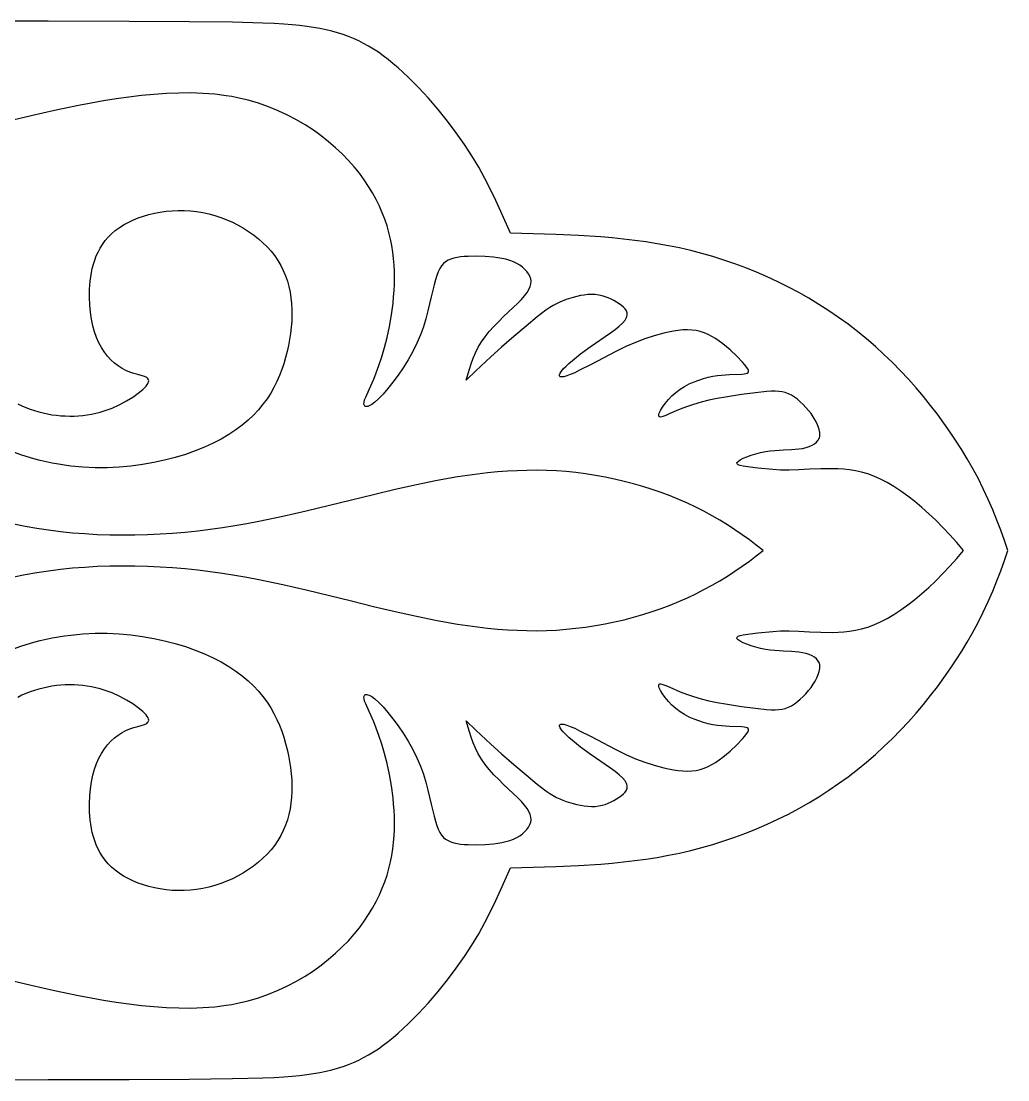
# Model space of a CAD drawing. Extents: x 1205.4 to 1284.4, y 603.9 to 617.9.
# Drawn here: x 1271.35 to 1284.36, y 603.91 to 617.87 of the extents above; entities that cross this region are included whole.
import ezdxf

# ---------------------------------------------------------------- set-up
doc = ezdxf.new("R2010")
doc.units = 0
doc.layers.add('LAYER_1', color=18, linetype='CONTINUOUS')

msp = doc.modelspace()

# ---------------------------------------------------------------- linework, layer by layer
at = {"layer": 'LAYER_1'}
for points in [[(1268.549, 603.908), (1271.708, 603.912), (1272.774, 603.914), (1273.567, 603.918), (1274.137, 603.924), (1274.535, 603.934), (1274.686, 603.94), (1274.813, 603.947), (1274.922, 603.956), (1275.021, 603.966), (1275.114, 603.978), (1275.203, 603.991), (1275.288, 604.005), (1275.369, 604.022), (1275.447, 604.04), (1275.522, 604.061), (1275.594, 604.084), (1275.665, 604.109), (1275.733, 604.137), (1275.8, 604.167), (1275.865, 604.201), (1275.93, 604.237), (1275.994, 604.276), (1276.059, 604.319), (1276.123, 604.365), (1276.188, 604.415), (1276.253, 604.468), (1276.319, 604.525), (1276.386, 604.585), (1276.453, 604.648), (1276.586, 604.782), (1276.718, 604.924), (1276.846, 605.072), (1276.97, 605.225), (1277.086, 605.379), (1277.194, 605.533), (1277.292, 605.684), (1277.381, 605.834), (1277.462, 605.982), (1277.537, 606.128), (1277.607, 606.273), (1277.673, 606.417), (1277.799, 606.703), (1278.098, 606.711), (1278.397, 606.72), (1278.695, 606.734), (1278.993, 606.754), (1279.142, 606.766), (1279.29, 606.781), (1279.438, 606.799), (1279.586, 606.819), (1279.734, 606.842), (1279.882, 606.869), (1280.029, 606.899), (1280.176, 606.933), (1280.322, 606.97), (1280.468, 607.012), (1280.614, 607.058), (1280.758, 607.107), (1280.902, 607.161), (1281.045, 607.218), (1281.186, 607.279), (1281.325, 607.345), (1281.464, 607.413), (1281.6, 607.486), (1281.735, 607.562), (1281.867, 607.642), (1281.997, 607.726), (1282.125, 607.814), (1282.25, 607.905), (1282.373, 607.999), (1282.493, 608.097), (1282.61, 608.199), (1282.723, 608.303), (1282.834, 608.41), (1282.942, 608.52), (1283.046, 608.631), (1283.147, 608.744), (1283.244, 608.859), (1283.338, 608.975), (1283.428, 609.092), (1283.514, 609.209), (1283.597, 609.327), (1283.675, 609.445), (1283.75, 609.562), (1283.821, 609.679), (1283.887, 609.795), (1283.963, 609.937), (1284.033, 610.076), (1284.098, 610.215), (1284.157, 610.352), (1284.213, 610.487), (1284.264, 610.622), (1284.311, 610.756), (1284.356, 610.888), (1284.311, 611.021), (1284.264, 611.155), (1284.213, 611.289), (1284.157, 611.425), (1284.098, 611.562), (1284.033, 611.7), (1283.963, 611.84), (1283.887, 611.982), (1283.821, 612.098), (1283.75, 612.214), (1283.675, 612.332), (1283.597, 612.45), (1283.514, 612.567), (1283.428, 612.685), (1283.338, 612.802), (1283.244, 612.918), (1283.147, 613.032), (1283.046, 613.146), (1282.942, 613.257), (1282.834, 613.366), (1282.723, 613.474), (1282.61, 613.578), (1282.493, 613.679), (1282.373, 613.777), (1282.25, 613.872), (1282.125, 613.963), (1281.997, 614.05), (1281.867, 614.134), (1281.735, 614.214), (1281.6, 614.291), (1281.464, 614.363), (1281.325, 614.432), (1281.186, 614.497), (1281.045, 614.558), (1280.902, 614.616), (1280.758, 614.669), (1280.614, 614.719), (1280.468, 614.765), (1280.322, 614.806), (1280.176, 614.844), (1280.029, 614.878), (1279.882, 614.908), (1279.734, 614.934), (1279.586, 614.958), (1279.438, 614.978), (1279.29, 614.995), (1279.142, 615.01), (1278.993, 615.023), (1278.695, 615.043), (1278.397, 615.056), (1278.098, 615.066), (1277.799, 615.073), (1277.673, 615.36), (1277.607, 615.504), (1277.537, 615.649), (1277.462, 615.795), (1277.381, 615.943), (1277.292, 616.092), (1277.194, 616.244), (1277.086, 616.398), (1276.97, 616.552), (1276.846, 616.704), (1276.718, 616.853), (1276.586, 616.995), (1276.453, 617.128), (1276.386, 617.191), (1276.319, 617.251), (1276.253, 617.308), (1276.188, 617.362), (1276.123, 617.411), (1276.059, 617.458), (1275.994, 617.5), (1275.93, 617.54), (1275.865, 617.576), (1275.8, 617.609), (1275.733, 617.64), (1275.665, 617.668), (1275.594, 617.693), (1275.522, 617.716), (1275.447, 617.736), (1275.369, 617.755), (1275.288, 617.771), (1275.203, 617.786), (1275.114, 617.799), (1275.021, 617.811), (1274.922, 617.821), (1274.813, 617.83), (1274.686, 617.837), (1274.535, 617.844), (1274.137, 617.854), (1273.567, 617.861), (1272.774, 617.865), (1271.708, 617.867), (1268.549, 617.868)], [(1270.918, 605.287), (1271.482, 605.157), (1271.788, 605.087), (1272.108, 605.021), (1272.271, 604.989), (1272.436, 604.96), (1272.602, 604.933), (1272.768, 604.91), (1272.935, 604.89), (1273.101, 604.874), (1273.265, 604.862), (1273.428, 604.856), (1273.589, 604.855), (1273.747, 604.86), (1273.902, 604.872), (1274.053, 604.891), (1274.127, 604.903), (1274.2, 604.917), (1274.342, 604.951), (1274.479, 604.991), (1274.612, 605.037), (1274.74, 605.089), (1274.863, 605.147), (1274.981, 605.209), (1275.094, 605.276), (1275.203, 605.346), (1275.305, 605.421), (1275.403, 605.498), (1275.495, 605.578), (1275.582, 605.66), (1275.663, 605.743), (1275.738, 605.828), (1275.808, 605.914), (1275.872, 606), (1275.93, 606.087), (1275.983, 606.173), (1276.03, 606.26), (1276.073, 606.347), (1276.111, 606.434), (1276.144, 606.521), (1276.173, 606.608), (1276.198, 606.695), (1276.218, 606.781), (1276.235, 606.868), (1276.249, 606.954), (1276.259, 607.04), (1276.266, 607.125), (1276.27, 607.21), (1276.271, 607.295), (1276.27, 607.378), (1276.266, 607.462), (1276.26, 607.544), (1276.253, 607.625), (1276.232, 607.783), (1276.205, 607.935), (1276.174, 608.078), (1276.14, 608.213), (1276.103, 608.336), (1276.067, 608.447), (1276.031, 608.545), (1275.997, 608.63), (1275.937, 608.767), (1275.892, 608.865), (1275.878, 608.903), (1275.87, 608.934), (1275.869, 608.959), (1275.871, 608.969), (1275.875, 608.977), (1275.881, 608.984), (1275.889, 608.988), (1275.898, 608.99), (1275.909, 608.99), (1275.922, 608.987), (1275.937, 608.982), (1275.972, 608.963), (1276.014, 608.931), (1276.064, 608.885), (1276.121, 608.826), (1276.184, 608.754), (1276.25, 608.67), (1276.318, 608.578), (1276.386, 608.478), (1276.451, 608.373), (1276.512, 608.265), (1276.566, 608.155), (1276.613, 608.045), (1276.652, 607.937), (1276.685, 607.832), (1276.713, 607.73), (1276.757, 607.543), (1276.793, 607.384), (1276.811, 607.318), (1276.829, 607.261), (1276.848, 607.212), (1276.868, 607.17), (1276.891, 607.135), (1276.916, 607.105), (1276.945, 607.081), (1276.977, 607.062), (1277.013, 607.046), (1277.053, 607.033), (1277.097, 607.024), (1277.143, 607.017), (1277.192, 607.012), (1277.244, 607.01), (1277.352, 607.009), (1277.465, 607.011), (1277.578, 607.02), (1277.634, 607.027), (1277.688, 607.037), (1277.741, 607.049), (1277.791, 607.064), (1277.838, 607.082), (1277.882, 607.104), (1277.923, 607.127), (1277.959, 607.153), (1277.991, 607.181), (1278.018, 607.211), (1278.04, 607.241), (1278.057, 607.273), (1278.068, 607.305), (1278.072, 607.338), (1278.07, 607.372), (1278.06, 607.408), (1278.043, 607.446), (1278.019, 607.487), (1277.986, 607.531), (1277.944, 607.578), (1277.894, 607.63), (1277.837, 607.684), (1277.71, 607.803), (1277.645, 607.867), (1277.581, 607.932), (1277.52, 608), (1277.465, 608.068), (1277.417, 608.138), (1277.376, 608.209), (1277.341, 608.28), (1277.31, 608.352), (1277.283, 608.425), (1277.259, 608.497), (1277.216, 608.644), (1277.344, 608.518), (1277.542, 608.335), (1277.684, 608.207), (1277.844, 608.066), (1278.005, 607.928), (1278.15, 607.809), (1278.268, 607.72), (1278.318, 607.686), (1278.364, 607.657), (1278.407, 607.633), (1278.449, 607.613), (1278.491, 607.595), (1278.533, 607.58), (1278.625, 607.551), (1278.674, 607.538), (1278.723, 607.528), (1278.772, 607.52), (1278.822, 607.515), (1278.87, 607.513), (1278.918, 607.514), (1278.963, 607.52), (1279.007, 607.529), (1279.049, 607.541), (1279.089, 607.556), (1279.127, 607.574), (1279.164, 607.593), (1279.231, 607.635), (1279.262, 607.657), (1279.289, 607.68), (1279.312, 607.703), (1279.329, 607.729), (1279.335, 607.742), (1279.339, 607.756), (1279.34, 607.77), (1279.34, 607.785), (1279.336, 607.801), (1279.33, 607.817), (1279.322, 607.834), (1279.31, 607.852), (1279.277, 607.89), (1279.233, 607.93), (1279.18, 607.973), (1279.12, 608.017), (1278.852, 608.204), (1278.725, 608.297), (1278.616, 608.384), (1278.57, 608.424), (1278.53, 608.461), (1278.497, 608.495), (1278.472, 608.525), (1278.455, 608.55), (1278.446, 608.571), (1278.446, 608.58), (1278.447, 608.587), (1278.45, 608.592), (1278.456, 608.596), (1278.465, 608.599), (1278.475, 608.6), (1278.503, 608.597), (1278.541, 608.587), (1278.589, 608.569), (1278.647, 608.544), (1278.712, 608.512), (1278.862, 608.434), (1279.179, 608.267), (1279.321, 608.199), (1279.45, 608.143), (1279.573, 608.098), (1279.695, 608.058), (1279.821, 608.024), (1279.885, 608.009), (1279.949, 607.996), (1280.012, 607.987), (1280.074, 607.981), (1280.135, 607.979), (1280.193, 607.981), (1280.249, 607.989), (1280.302, 608.001), (1280.354, 608.018), (1280.404, 608.039), (1280.453, 608.065), (1280.501, 608.094), (1280.549, 608.126), (1280.598, 608.162), (1280.694, 608.242), (1280.783, 608.325), (1280.859, 608.404), (1280.888, 608.439), (1280.912, 608.469), (1280.927, 608.494), (1280.936, 608.514), (1280.937, 608.529), (1280.932, 608.541), (1280.92, 608.55), (1280.903, 608.555), (1280.88, 608.559), (1280.851, 608.562), (1280.688, 608.567), (1280.584, 608.575), (1280.528, 608.582), (1280.469, 608.591), (1280.408, 608.604), (1280.346, 608.62), (1280.283, 608.64), (1280.22, 608.664), (1280.157, 608.692), (1280.096, 608.724), (1280.038, 608.761), (1279.982, 608.803), (1279.929, 608.85), (1279.882, 608.899), (1279.84, 608.949), (1279.805, 608.997), (1279.779, 609.04), (1279.761, 609.078), (1279.757, 609.093), (1279.755, 609.106), (1279.756, 609.117), (1279.76, 609.124), (1279.767, 609.128), (1279.778, 609.129), (1279.808, 609.122), (1279.849, 609.106), (1279.902, 609.084), (1280.039, 609.024), (1280.122, 608.992), (1280.213, 608.961), (1280.312, 608.933), (1280.417, 608.908), (1280.525, 608.885), (1280.634, 608.865), (1280.845, 608.833), (1281.031, 608.809), (1281.177, 608.793), (1281.237, 608.789), (1281.29, 608.787), (1281.338, 608.79), (1281.382, 608.796), (1281.423, 608.806), (1281.463, 608.821), (1281.503, 608.841), (1281.543, 608.866), (1281.583, 608.895), (1281.621, 608.927), (1281.659, 608.963), (1281.695, 609), (1281.729, 609.04), (1281.762, 609.082), (1281.791, 609.124), (1281.818, 609.167), (1281.84, 609.21), (1281.858, 609.252), (1281.871, 609.293), (1281.878, 609.332), (1281.878, 609.368), (1281.876, 609.385), (1281.872, 609.402), (1281.865, 609.417), (1281.857, 609.431), (1281.836, 609.458), (1281.808, 609.481), (1281.775, 609.501), (1281.738, 609.517), (1281.696, 609.531), (1281.651, 609.541), (1281.603, 609.549), (1281.554, 609.554), (1281.504, 609.557), (1281.397, 609.561), (1281.283, 609.568), (1281.223, 609.574), (1281.161, 609.584), (1281.097, 609.597), (1281.034, 609.613), (1280.973, 609.632), (1280.917, 609.652), (1280.868, 609.672), (1280.828, 609.693), (1280.8, 609.712), (1280.792, 609.721), (1280.786, 609.73), (1280.785, 609.738), (1280.788, 609.745), (1280.794, 609.751), (1280.803, 609.757), (1280.83, 609.768), (1280.866, 609.777), (1280.959, 609.791), (1281.061, 609.802), (1281.259, 609.822), (1281.361, 609.828), (1281.474, 609.829), (1281.602, 609.824), (1281.742, 609.817), (1281.89, 609.811), (1282.042, 609.809), (1282.118, 609.812), (1282.194, 609.816), (1282.271, 609.825), (1282.349, 609.837), (1282.428, 609.855), (1282.509, 609.879), (1282.592, 609.909), (1282.677, 609.947), (1282.765, 609.993), (1282.855, 610.046), (1282.947, 610.106), (1283.039, 610.172), (1283.132, 610.244), (1283.224, 610.321), (1283.315, 610.402), (1283.405, 610.488), (1283.5, 610.583), (1283.593, 610.683), (1283.684, 610.784), (1283.773, 610.888), (1283.684, 610.992), (1283.593, 611.094), (1283.5, 611.193), (1283.405, 611.289), (1283.315, 611.374), (1283.224, 611.456), (1283.132, 611.533), (1283.039, 611.605), (1282.947, 611.671), (1282.855, 611.731), (1282.765, 611.784), (1282.677, 611.83), (1282.592, 611.867), (1282.509, 611.898), (1282.428, 611.921), (1282.349, 611.939), (1282.271, 611.952), (1282.194, 611.96), (1282.118, 611.965), (1282.042, 611.967), (1281.89, 611.965), (1281.742, 611.959), (1281.602, 611.952), (1281.474, 611.948), (1281.361, 611.949), (1281.259, 611.955), (1281.061, 611.974), (1280.959, 611.986), (1280.866, 612), (1280.83, 612.009), (1280.803, 612.019), (1280.794, 612.025), (1280.788, 612.032), (1280.785, 612.039), (1280.786, 612.047), (1280.792, 612.055), (1280.8, 612.064), (1280.828, 612.084), (1280.868, 612.104), (1280.917, 612.125), (1280.973, 612.145), (1281.034, 612.163), (1281.097, 612.18), (1281.161, 612.193), (1281.223, 612.202), (1281.283, 612.209), (1281.397, 612.215), (1281.504, 612.219), (1281.554, 612.223), (1281.603, 612.228), (1281.651, 612.235), (1281.696, 612.246), (1281.738, 612.26), (1281.775, 612.276), (1281.808, 612.296), (1281.836, 612.319), (1281.857, 612.345), (1281.865, 612.36), (1281.872, 612.375), (1281.876, 612.391), (1281.878, 612.408), (1281.878, 612.445), (1281.871, 612.484), (1281.858, 612.524), (1281.84, 612.567), (1281.818, 612.609), (1281.791, 612.652), (1281.762, 612.695), (1281.729, 612.736), (1281.695, 612.776), (1281.659, 612.814), (1281.621, 612.85), (1281.583, 612.882), (1281.543, 612.911), (1281.503, 612.935), (1281.463, 612.955), (1281.423, 612.97), (1281.382, 612.981), (1281.338, 612.987), (1281.29, 612.989), (1281.237, 612.988), (1281.177, 612.984), (1281.031, 612.968), (1280.845, 612.944), (1280.634, 612.911), (1280.525, 612.891), (1280.417, 612.869), (1280.312, 612.844), (1280.213, 612.815), (1280.122, 612.784), (1280.039, 612.752), (1279.902, 612.693), (1279.849, 612.67), (1279.808, 612.654), (1279.778, 612.648), (1279.767, 612.649), (1279.76, 612.653), (1279.756, 612.66), (1279.755, 612.67), (1279.757, 612.683), (1279.761, 612.699), (1279.779, 612.736), (1279.805, 612.78), (1279.84, 612.828), (1279.882, 612.878), (1279.929, 612.927), (1279.982, 612.973), (1280.038, 613.015), (1280.096, 613.052), (1280.157, 613.085), (1280.22, 613.113), (1280.283, 613.136), (1280.346, 613.156), (1280.408, 613.173), (1280.469, 613.185), (1280.528, 613.195), (1280.584, 613.202), (1280.688, 613.209), (1280.851, 613.215), (1280.88, 613.217), (1280.903, 613.221), (1280.92, 613.227), (1280.932, 613.236), (1280.937, 613.247), (1280.936, 613.263), (1280.927, 613.283), (1280.912, 613.308), (1280.888, 613.338), (1280.859, 613.373), (1280.783, 613.451), (1280.694, 613.535), (1280.598, 613.614), (1280.549, 613.65), (1280.501, 613.683), (1280.453, 613.712), (1280.404, 613.737), (1280.354, 613.759), (1280.302, 613.775), (1280.249, 613.788), (1280.193, 613.795), (1280.135, 613.798), (1280.074, 613.796), (1280.012, 613.79), (1279.949, 613.78), (1279.885, 613.768), (1279.821, 613.753), (1279.695, 613.718), (1279.573, 613.679), (1279.45, 613.633), (1279.321, 613.578), (1279.179, 613.51), (1278.862, 613.343), (1278.712, 613.265), (1278.647, 613.233), (1278.589, 613.208), (1278.541, 613.19), (1278.503, 613.18), (1278.475, 613.177), (1278.465, 613.178), (1278.456, 613.18), (1278.45, 613.184), (1278.447, 613.19), (1278.446, 613.197), (1278.446, 613.205), (1278.455, 613.226), (1278.472, 613.252), (1278.497, 613.282), (1278.53, 613.316), (1278.57, 613.353), (1278.616, 613.393), (1278.725, 613.48), (1278.852, 613.572), (1279.12, 613.759), (1279.18, 613.804), (1279.233, 613.846), (1279.277, 613.887), (1279.31, 613.925), (1279.322, 613.942), (1279.33, 613.959), (1279.336, 613.976), (1279.34, 613.991), (1279.34, 614.006), (1279.339, 614.021), (1279.335, 614.034), (1279.329, 614.048), (1279.312, 614.073), (1279.289, 614.097), (1279.262, 614.12), (1279.231, 614.142), (1279.164, 614.184), (1279.127, 614.203), (1279.089, 614.22), (1279.049, 614.235), (1279.007, 614.248), (1278.963, 614.257), (1278.918, 614.262), (1278.87, 614.264), (1278.822, 614.262), (1278.772, 614.257), (1278.723, 614.249), (1278.674, 614.238), (1278.625, 614.226), (1278.533, 614.197), (1278.449, 614.164), (1278.407, 614.143), (1278.364, 614.119), (1278.318, 614.091), (1278.268, 614.057), (1278.15, 613.968), (1278.005, 613.848), (1277.844, 613.71), (1277.684, 613.569), (1277.542, 613.442), (1277.344, 613.258), (1277.216, 613.133), (1277.259, 613.279), (1277.283, 613.352), (1277.31, 613.424), (1277.341, 613.496), (1277.376, 613.568), (1277.417, 613.638), (1277.465, 613.708), (1277.52, 613.777), (1277.581, 613.844), (1277.645, 613.91), (1277.71, 613.973), (1277.837, 614.092), (1277.894, 614.147), (1277.944, 614.198), (1277.986, 614.246), (1278.019, 614.29), (1278.043, 614.331), (1278.06, 614.369), (1278.07, 614.405), (1278.072, 614.439), (1278.068, 614.472), (1278.057, 614.504), (1278.04, 614.535), (1278.018, 614.566), (1277.991, 614.595), (1277.959, 614.623), (1277.923, 614.649), (1277.882, 614.673), (1277.838, 614.694), (1277.791, 614.712), (1277.741, 614.728), (1277.688, 614.74), (1277.634, 614.749), (1277.578, 614.757), (1277.465, 614.765), (1277.352, 614.768), (1277.244, 614.767), (1277.192, 614.764), (1277.143, 614.76), (1277.097, 614.753), (1277.053, 614.743), (1277.013, 614.731), (1276.977, 614.715), (1276.945, 614.695), (1276.916, 614.671), (1276.891, 614.642), (1276.868, 614.607), (1276.848, 614.565), (1276.829, 614.516), (1276.811, 614.459), (1276.793, 614.393), (1276.757, 614.234), (1276.713, 614.047), (1276.685, 613.945), (1276.652, 613.839), (1276.613, 613.731), (1276.566, 613.622), (1276.512, 613.512), (1276.451, 613.403), (1276.386, 613.299), (1276.318, 613.199), (1276.25, 613.106), (1276.184, 613.023), (1276.121, 612.951), (1276.064, 612.891), (1276.014, 612.846), (1275.972, 612.814), (1275.937, 612.795), (1275.922, 612.789), (1275.909, 612.786), (1275.898, 612.786), (1275.889, 612.788), (1275.881, 612.793), (1275.875, 612.799), (1275.871, 612.808), (1275.869, 612.818), (1275.87, 612.843), (1275.878, 612.874), (1275.892, 612.911), (1275.937, 613.01), (1275.997, 613.146), (1276.031, 613.232), (1276.067, 613.33), (1276.103, 613.441), (1276.14, 613.564), (1276.174, 613.698), (1276.205, 613.842), (1276.232, 613.994), (1276.253, 614.152), (1276.26, 614.233), (1276.266, 614.315), (1276.27, 614.398), (1276.271, 614.482), (1276.27, 614.566), (1276.266, 614.651), (1276.259, 614.737), (1276.249, 614.823), (1276.235, 614.909), (1276.218, 614.995), (1276.198, 615.082), (1276.173, 615.169), (1276.144, 615.256), (1276.111, 615.343), (1276.073, 615.43), (1276.03, 615.517), (1275.983, 615.603), (1275.93, 615.69), (1275.872, 615.776), (1275.808, 615.863), (1275.738, 615.948), (1275.663, 616.033), (1275.582, 616.117), (1275.495, 616.199), (1275.403, 616.279), (1275.305, 616.356), (1275.203, 616.43), (1275.094, 616.501), (1274.981, 616.568), (1274.863, 616.63), (1274.74, 616.687), (1274.612, 616.739), (1274.479, 616.786), (1274.342, 616.826), (1274.2, 616.859), (1274.127, 616.873), (1274.053, 616.886), (1273.902, 616.905), (1273.747, 616.916), (1273.589, 616.922), (1273.428, 616.921), (1273.265, 616.914), (1273.101, 616.903), (1272.935, 616.887), (1272.768, 616.867), (1272.602, 616.843), (1272.436, 616.817), (1272.271, 616.787), (1272.108, 616.756), (1271.788, 616.689), (1271.482, 616.62), (1270.918, 616.489)], [(1271.306, 612.824), (1271.36, 612.798), (1271.414, 612.774), (1271.469, 612.753), (1271.525, 612.733), (1271.582, 612.716), (1271.64, 612.702), (1271.698, 612.689), (1271.756, 612.679), (1271.814, 612.671), (1271.873, 612.665), (1271.932, 612.662), (1271.99, 612.66), (1272.049, 612.661), (1272.107, 612.664), (1272.165, 612.67), (1272.222, 612.677), (1272.279, 612.687), (1272.335, 612.698), (1272.39, 612.712), (1272.444, 612.729), (1272.497, 612.747), (1272.549, 612.767), (1272.649, 612.812), (1272.74, 612.861), (1272.823, 612.912), (1272.894, 612.963), (1272.952, 613.012), (1272.996, 613.057), (1273.011, 613.077), (1273.023, 613.095), (1273.03, 613.112), (1273.032, 613.126), (1273.031, 613.138), (1273.026, 613.149), (1273.017, 613.159), (1273.006, 613.168), (1272.975, 613.182), (1272.888, 613.208), (1272.837, 613.223), (1272.784, 613.24), (1272.732, 613.263), (1272.68, 613.29), (1272.63, 613.323), (1272.581, 613.36), (1272.534, 613.403), (1272.49, 613.451), (1272.448, 613.505), (1272.41, 613.564), (1272.376, 613.628), (1272.345, 613.697), (1272.318, 613.773), (1272.295, 613.853), (1272.277, 613.938), (1272.264, 614.029), (1272.255, 614.125), (1272.251, 614.227), (1272.252, 614.333), (1272.26, 614.442), (1272.267, 614.498), (1272.276, 614.553), (1272.288, 614.608), (1272.302, 614.663), (1272.32, 614.718), (1272.341, 614.772), (1272.365, 614.824), (1272.392, 614.876), (1272.423, 614.925), (1272.459, 614.974), (1272.498, 615.02), (1272.542, 615.064), (1272.59, 615.106), (1272.643, 615.145), (1272.7, 615.181), (1272.76, 615.215), (1272.824, 615.245), (1272.891, 615.273), (1272.961, 615.298), (1273.033, 615.319), (1273.107, 615.337), (1273.183, 615.352), (1273.261, 615.362), (1273.34, 615.369), (1273.42, 615.373), (1273.501, 615.372), (1273.582, 615.367), (1273.663, 615.358), (1273.744, 615.344), (1273.824, 615.327), (1273.904, 615.305), (1273.983, 615.279), (1274.06, 615.25), (1274.135, 615.216), (1274.209, 615.18), (1274.28, 615.139), (1274.349, 615.096), (1274.415, 615.049), (1274.477, 615), (1274.537, 614.947), (1274.593, 614.892), (1274.644, 614.834), (1274.692, 614.774), (1274.734, 614.712), (1274.772, 614.647), (1274.806, 614.58), (1274.834, 614.511), (1274.859, 614.441), (1274.879, 614.369), (1274.895, 614.295), (1274.907, 614.221), (1274.915, 614.144), (1274.919, 614.067), (1274.919, 613.99), (1274.917, 613.911), (1274.911, 613.832), (1274.901, 613.752), (1274.889, 613.672), (1274.874, 613.592), (1274.856, 613.512), (1274.836, 613.432), (1274.812, 613.352), (1274.786, 613.273), (1274.756, 613.194), (1274.721, 613.116), (1274.683, 613.039), (1274.64, 612.964), (1274.592, 612.889), (1274.538, 612.816), (1274.479, 612.744), (1274.414, 612.675), (1274.343, 612.607), (1274.265, 612.541), (1274.18, 612.478), (1274.088, 612.417), (1273.988, 612.358), (1273.881, 612.302), (1273.765, 612.25), (1273.643, 612.201), (1273.515, 612.156), (1273.381, 612.115), (1273.241, 612.078), (1273.097, 612.047), (1272.949, 612.021), (1272.797, 612.001), (1272.642, 611.988), (1272.485, 611.98), (1272.326, 611.98), (1272.165, 611.987), (1272.003, 612.002), (1271.922, 612.013), (1271.841, 612.025), (1271.76, 612.04), (1271.679, 612.057), (1271.599, 612.076), (1271.518, 612.097), (1271.358, 612.145), (1271.2, 612.201)], [(1278.405, 609.839), (1278.534, 609.849), (1278.663, 609.862), (1278.791, 609.878), (1278.919, 609.898), (1279.047, 609.921), (1279.173, 609.947), (1279.299, 609.976), (1279.423, 610.009), (1279.546, 610.044), (1279.667, 610.083), (1279.787, 610.124), (1279.904, 610.168), (1280.02, 610.215), (1280.133, 610.265), (1280.243, 610.317), (1280.351, 610.372), (1280.457, 610.429), (1280.56, 610.489), (1280.66, 610.551), (1280.759, 610.615), (1280.855, 610.681), (1280.949, 610.749), (1281.041, 610.818), (1281.131, 610.888), (1281.041, 610.959), (1280.949, 611.028), (1280.855, 611.096), (1280.759, 611.161), (1280.66, 611.226), (1280.56, 611.288), (1280.457, 611.347), (1280.351, 611.405), (1280.243, 611.46), (1280.133, 611.512), (1280.02, 611.561), (1279.904, 611.608), (1279.787, 611.652), (1279.667, 611.694), (1279.546, 611.732), (1279.423, 611.768), (1279.299, 611.8), (1279.173, 611.83), (1279.047, 611.856), (1278.919, 611.879), (1278.791, 611.899), (1278.663, 611.915), (1278.534, 611.928), (1278.405, 611.937), (1278.276, 611.943), (1278.147, 611.946), (1278.018, 611.945), (1277.889, 611.941), (1277.759, 611.934), (1277.629, 611.924), (1277.498, 611.911), (1277.367, 611.896), (1277.235, 611.878), (1277.102, 611.858), (1276.833, 611.81), (1276.56, 611.755), (1276.281, 611.692), (1275.996, 611.624), (1275.706, 611.552), (1275.107, 611.405), (1274.799, 611.335), (1274.485, 611.27), (1274.326, 611.24), (1274.166, 611.212), (1274.005, 611.187), (1273.842, 611.164), (1273.678, 611.144), (1273.513, 611.127), (1273.347, 611.113), (1273.181, 611.102), (1273.015, 611.095), (1272.848, 611.09), (1272.683, 611.089), (1272.518, 611.091), (1272.353, 611.097), (1272.191, 611.106), (1272.029, 611.119), (1271.87, 611.135), (1271.712, 611.155), (1271.557, 611.179), (1271.405, 611.206), (1271.255, 611.237)], [(1271.255, 610.539), (1271.405, 610.57), (1271.557, 610.598), (1271.712, 610.622), (1271.87, 610.642), (1272.029, 610.658), (1272.191, 610.67), (1272.353, 610.68), (1272.518, 610.685), (1272.683, 610.687), (1272.848, 610.686), (1273.015, 610.682), (1273.181, 610.674), (1273.347, 610.663), (1273.513, 610.65), (1273.678, 610.633), (1273.842, 610.613), (1274.005, 610.59), (1274.166, 610.564), (1274.326, 610.536), (1274.485, 610.506), (1274.799, 610.441), (1275.107, 610.371), (1275.706, 610.225), (1275.996, 610.152), (1276.281, 610.084), (1276.56, 610.022), (1276.833, 609.966), (1277.102, 609.919), (1277.235, 609.899), (1277.367, 609.881), (1277.498, 609.865), (1277.629, 609.853), (1277.759, 609.843), (1277.889, 609.836), (1278.018, 609.832), (1278.147, 609.831), (1278.276, 609.833), (1278.405, 609.839)], [(1271.2, 609.576), (1271.358, 609.631), (1271.518, 609.68), (1271.599, 609.701), (1271.679, 609.72), (1271.76, 609.737), (1271.841, 609.751), (1271.922, 609.764), (1272.003, 609.774), (1272.165, 609.789), (1272.326, 609.796), (1272.485, 609.796), (1272.642, 609.789), (1272.797, 609.775), (1272.949, 609.755), (1273.097, 609.729), (1273.241, 609.698), (1273.381, 609.662), (1273.515, 609.621), (1273.643, 609.576), (1273.765, 609.527), (1273.881, 609.474), (1273.988, 609.418), (1274.088, 609.36), (1274.18, 609.299), (1274.265, 609.235), (1274.343, 609.17), (1274.414, 609.102), (1274.479, 609.032), (1274.538, 608.961), (1274.592, 608.888), (1274.64, 608.813), (1274.683, 608.737), (1274.721, 608.66), (1274.756, 608.583), (1274.786, 608.504), (1274.812, 608.425), (1274.836, 608.345), (1274.856, 608.265), (1274.874, 608.185), (1274.889, 608.105), (1274.901, 608.025), (1274.911, 607.945), (1274.917, 607.866), (1274.919, 607.787), (1274.919, 607.709), (1274.915, 607.632), (1274.907, 607.556), (1274.895, 607.481), (1274.879, 607.408), (1274.859, 607.336), (1274.834, 607.265), (1274.806, 607.197), (1274.772, 607.13), (1274.734, 607.065), (1274.692, 607.002), (1274.644, 606.942), (1274.593, 606.884), (1274.537, 606.829), (1274.477, 606.777), (1274.415, 606.727), (1274.349, 606.681), (1274.28, 606.637), (1274.209, 606.597), (1274.135, 606.56), (1274.06, 606.527), (1273.983, 606.498), (1273.904, 606.472), (1273.824, 606.45), (1273.744, 606.432), (1273.663, 606.419), (1273.582, 606.41), (1273.501, 606.405), (1273.42, 606.404), (1273.34, 606.407), (1273.261, 606.414), (1273.183, 606.425), (1273.107, 606.44), (1273.033, 606.457), (1272.961, 606.479), (1272.891, 606.503), (1272.824, 606.531), (1272.76, 606.562), (1272.7, 606.596), (1272.643, 606.632), (1272.59, 606.671), (1272.542, 606.713), (1272.498, 606.757), (1272.459, 606.803), (1272.423, 606.851), (1272.392, 606.901), (1272.365, 606.952), (1272.341, 607.005), (1272.32, 607.059), (1272.302, 607.113), (1272.288, 607.168), (1272.276, 607.224), (1272.267, 607.279), (1272.26, 607.334), (1272.252, 607.444), (1272.251, 607.55), (1272.255, 607.651), (1272.264, 607.747), (1272.277, 607.838), (1272.295, 607.924), (1272.318, 608.004), (1272.345, 608.079), (1272.376, 608.149), (1272.41, 608.213), (1272.448, 608.272), (1272.49, 608.325), (1272.534, 608.373), (1272.581, 608.416), (1272.63, 608.454), (1272.68, 608.487), (1272.732, 608.514), (1272.784, 608.536), (1272.837, 608.554), (1272.888, 608.568), (1272.975, 608.594), (1273.006, 608.609), (1273.017, 608.618), (1273.026, 608.627), (1273.031, 608.638), (1273.032, 608.651), (1273.03, 608.665), (1273.023, 608.681), (1273.011, 608.699), (1272.996, 608.72), (1272.952, 608.764), (1272.894, 608.813), (1272.823, 608.865), (1272.74, 608.916), (1272.649, 608.965), (1272.549, 609.01), (1272.497, 609.03), (1272.444, 609.048), (1272.39, 609.064), (1272.335, 609.078), (1272.279, 609.09), (1272.222, 609.1), (1272.165, 609.107), (1272.107, 609.112), (1272.049, 609.115), (1271.99, 609.116), (1271.932, 609.115), (1271.873, 609.111), (1271.814, 609.106), (1271.756, 609.098), (1271.698, 609.087), (1271.64, 609.075), (1271.582, 609.06), (1271.525, 609.043), (1271.469, 609.024), (1271.414, 609.002), (1271.36, 608.979), (1271.306, 608.952)]]:
    msp.add_lwpolyline(points, dxfattribs=at)

doc.saveas('drawing.dxf')
